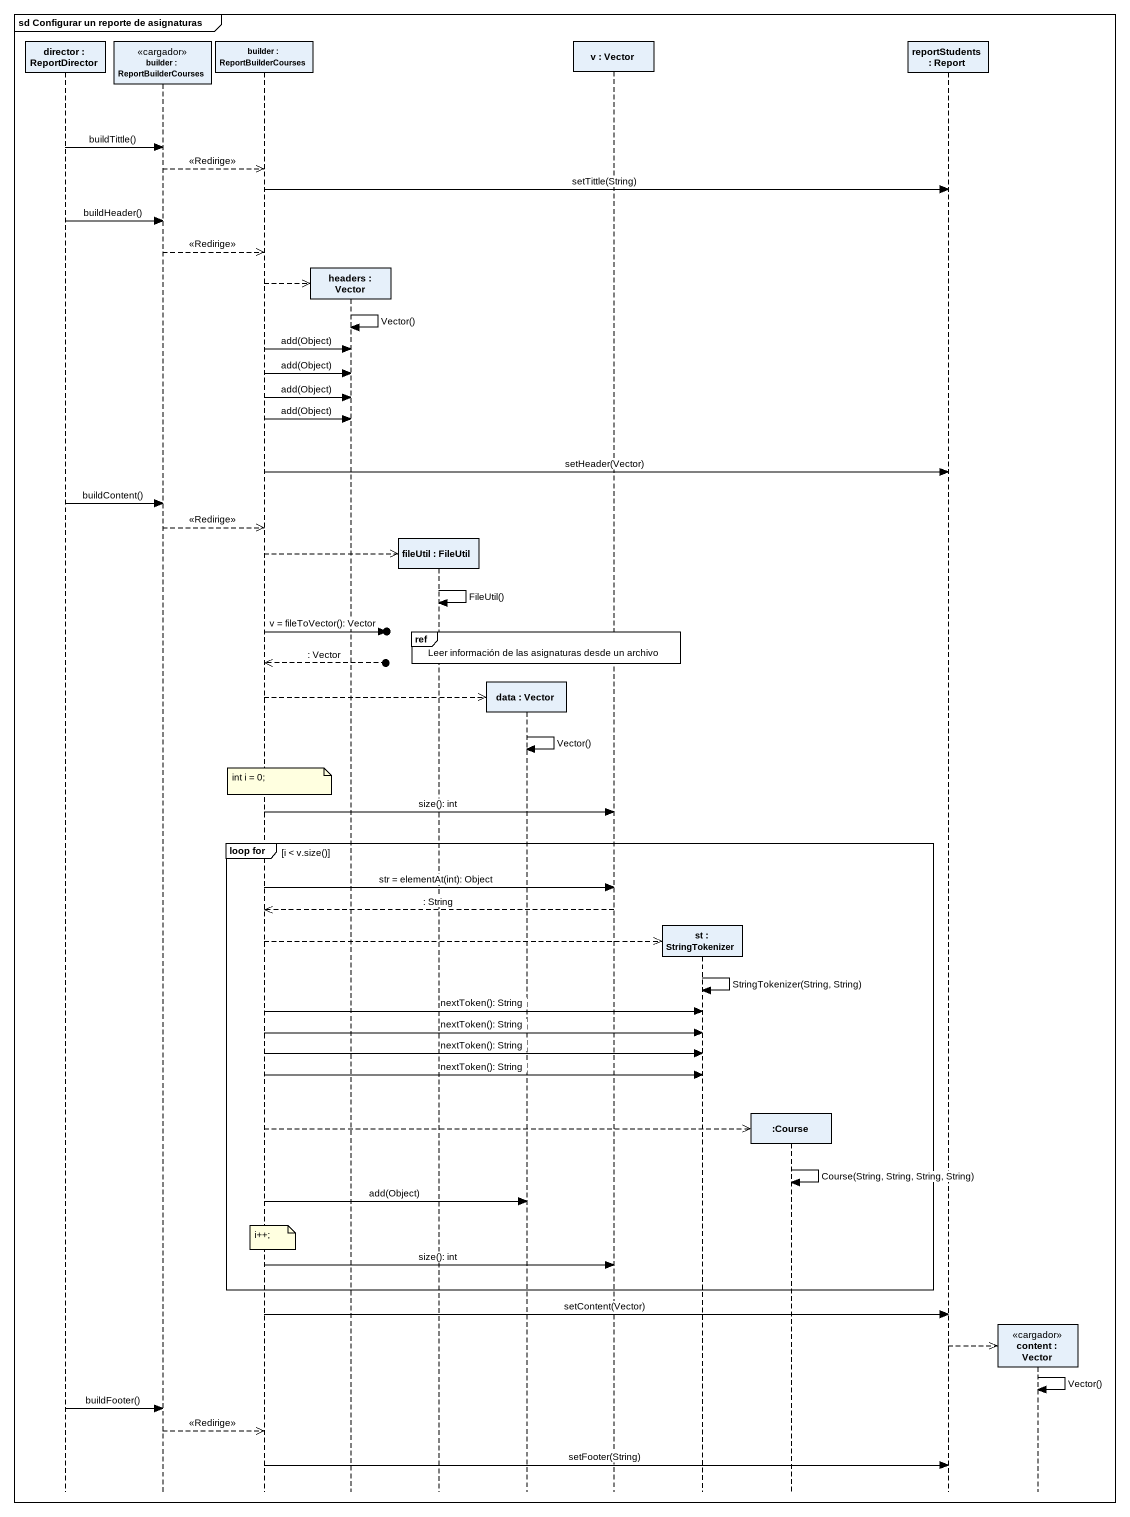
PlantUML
@startuml
mainframe sd Configurar un reporte de asignaturas
hide footbox
participant "director : ReportDirector" as director
participant "builder : ReportBuilderCourses" as builder <<cargador>>
participant "builder : ReportBuilderCourses" as builder_2
participant "headers : Vector" as headers
participant "fileUtil : FileUtil" as fileUtil
participant "data : Vector" as data
participant "v : Vector" as v
participant "st : StringTokenizer" as st
participant ":Course" as Course
participant "reportStudents : Report" as reportStudents
participant "content : Vector" as content <<cargador>>

director -> builder : buildTittle()
builder -->> builder_2 : <<Redirige>>
builder_2 -> reportStudents : setTittle(String)
director -> builder : buildHeader()
builder -->> builder_2 : <<Redirige>>
builder_2 -->> headers **
headers -> headers : Vector()
builder_2 -> headers : add(Object)
builder_2 -> headers : add(Object)
builder_2 -> headers : add(Object)
builder_2 -> headers : add(Object)
builder_2 -> reportStudents : setHeader(Vector)
director -> builder : buildContent()
builder -->> builder_2 : <<Redirige>>
builder_2 -->> fileUtil **
fileUtil -> fileUtil : FileUtil()
ref over fileUtil, data, v : Leer información de las asignaturas desde un archivo
builder_2 ->o] : v = fileToVector(): Vector
builder_2 <<--o] : : Vector
builder_2 -->> data **
data -> data : Vector()
note over builder_2 : int i = 0;
builder_2 -> v : size(): int
group loop for [i < v.size()]
  builder_2 -> v : str = elementAt(int): Object
  v -->> builder_2 : : String
  builder_2 -->> st **
  st -> st : StringTokenizer(String, String)
  builder_2 -> st : nextToken(): String
  builder_2 -> st : nextToken(): String
  builder_2 -> st : nextToken(): String
  builder_2 -> st : nextToken(): String
  builder_2 -->> Course **
  Course -> Course : Course(String, String, String, String)
  builder_2 -> data : add(Object)
  note over builder_2 : i++;
  builder_2 -> v : size(): int
end
builder_2 -> reportStudents : setContent(Vector)
reportStudents -->> content **
content -> content : Vector()
director -> builder : buildFooter()
builder -->> builder_2 : <<Redirige>>
builder_2 -> reportStudents : setFooter(String)
@enduml
